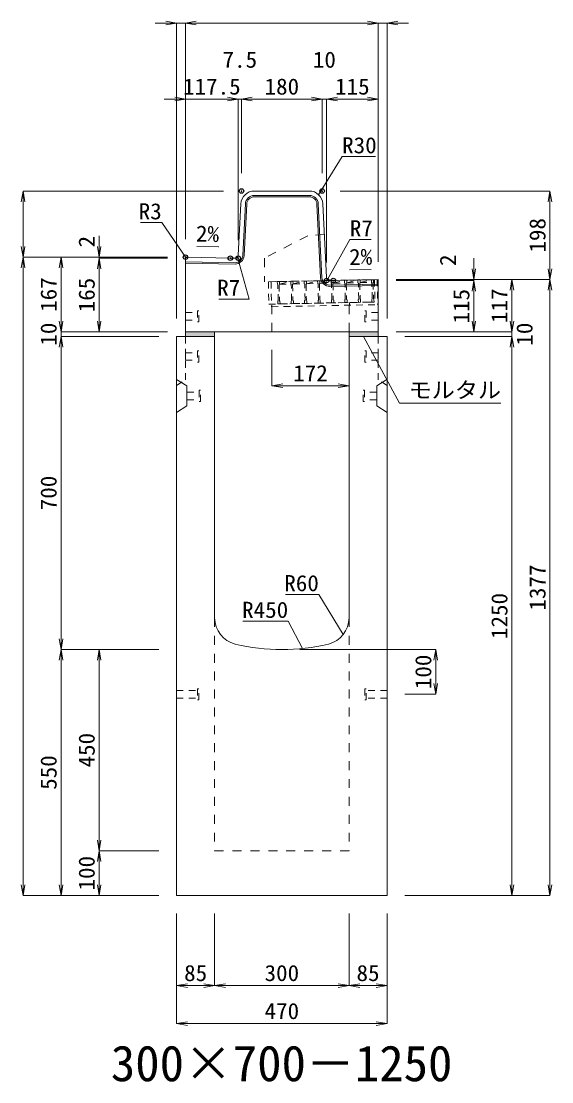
# Model space of a CAD drawing. Units: millimetres at full size. Extents: x -22536 to 51867, y -19720 to 38340.
# Drawn here: x 19818 to 21003, y 12434 to 14805 of the extents above; entities that cross this region are included whole.
import ezdxf
from ezdxf.enums import TextEntityAlignment as Align

# ---------------------------------------------------------------- set-up
doc = ezdxf.new("R2010")
doc.units = ezdxf.units.MM
doc.header["$LTSCALE"] = 20
doc.header["$PDMODE"] = 32
doc.header["$PDSIZE"] = 10
doc.linetypes.add('USER1', pattern=[2, 1, -1])
doc.linetypes.add('USER2', pattern=[1.35, 0.75, -0.6])
for name, color, linetype, lineweight in [('インサート', 3, 'USER2', 9), ('グレーチング', 7, 'USER2', 5), ('モルタル', 7, 'Continuous', 9), ('受枠', 3, 'USER2', 9), ('寸法線', 7, 'Continuous', 13), ('引出線', 4, 'Continuous', 13), ('本体', 2, 'Continuous', 13), ('目地', 132, 'Continuous', 5)]:
    doc.layers.add(name, color=color, linetype=linetype, lineweight=lineweight)
doc.layers.add('作業エリア', color=11, linetype='Continuous')
doc.layers.add('文字', color=7, linetype='Continuous')
doc.styles.add('ＭＳ 明朝', font='')
doc.styles.get('ＭＳ 明朝').set_extended_font_data('MS Mincho')

# ---------------------------------------------------------------- blocks, each defined once
blk = doc.blocks.new('open_arrow')
at = {"color": 0, "linetype": 'Continuous', "lineweight": -2}
blk.add_lwpolyline([(7.5, 1.25), (0, 0), (7.5, -1.25)], dxfattribs=at)

msp = doc.modelspace()

# ---------------------------------------------------------------- hatches: boundary and pattern name
at = {"layer": 'モルタル'}
for points in [[(20250, 14100), (20250, 14110), (20185, 14110), (20185, 14100)], [(20615, 14100), (20615, 14110), (20550, 14110), (20550, 14100)]]:
    msp.add_hatch(color=256, dxfattribs=at).paths.add_polyline_path(points)

# ---------------------------------------------------------------- linework, layer by layer
at = {"layer": 'インサート'}
for p, q in [((20215, 14157.5), (20212, 14157.5)), ((20212, 14157.5), (20212, 14132.5)), ((20215, 14132.5), (20215, 14157.5)), ((20585, 14157.5), (20588, 14157.5)), ((20585, 14132.5), (20585, 14157.5)), ((20588, 14157.5), (20588, 14132.5)), ((20185, 14153.5), (20212, 14153.5)), ((20185, 14153.5), (20185, 14136.5)), ((20185, 14136.5), (20212, 14136.5)), ((20212, 14132.5), (20215, 14132.5)), ((20588, 14132.5), (20585, 14132.5)), ((20615, 14153.5), (20588, 14153.5)), ((20615, 14136.5), (20588, 14136.5)), ((20615, 14153.5), (20615, 14136.5)), ((20185, 14063.5), (20212, 14063.5)), ((20185, 14063.5), (20185, 14046.5)), ((20215, 14067.5), (20212, 14067.5)), ((20212, 14067.5), (20212, 14042.5)), ((20215, 14042.5), (20215, 14067.5)), ((20585, 14067.5), (20588, 14067.5)), ((20585, 14042.5), (20585, 14067.5)), ((20588, 14067.5), (20588, 14042.5)), ((20615, 14063.5), (20588, 14063.5)), ((20615, 14063.5), (20615, 14046.5)), ((20185, 14046.5), (20212, 14046.5)), ((20212, 14042.5), (20215, 14042.5)), ((20588, 14042.5), (20585, 14042.5)), ((20615, 14046.5), (20588, 14046.5)), ((20188.2, 13975.5), (20215.2, 13975.5)), ((20188.2, 13975.5), (20188.2, 13958.5)), ((20218.2, 13979.5), (20215.2, 13979.5)), ((20215.2, 13979.5), (20215.2, 13954.5)), ((20218.2, 13954.5), (20218.2, 13979.5)), ((20581.8, 13979.5), (20584.8, 13979.5)), ((20581.8, 13954.5), (20581.8, 13979.5)), ((20584.8, 13979.5), (20584.8, 13954.5)), ((20611.8, 13975.5), (20584.8, 13975.5)), ((20611.8, 13975.5), (20611.8, 13958.5)), ((20188.2, 13958.5), (20215.2, 13958.5)), ((20215.2, 13954.5), (20218.2, 13954.5)), ((20584.8, 13954.5), (20581.8, 13954.5)), ((20611.8, 13958.5), (20584.8, 13958.5)), ((20165, 13308.5), (20212, 13308.5)), ((20165, 13308.5), (20165, 13291.5)), ((20215, 13312.5), (20212, 13312.5)), ((20212, 13312.5), (20212, 13287.5)), ((20215, 13287.5), (20215, 13312.5)), ((20588, 13312.5), (20585, 13312.5)), ((20585, 13312.5), (20585, 13287.5)), ((20588, 13287.5), (20588, 13312.5)), ((20635, 13308.5), (20588, 13308.5)), ((20635, 13291.5), (20635, 13308.5)), ((20165, 13291.5), (20212, 13291.5)), ((20212, 13287.5), (20215, 13287.5)), ((20585, 13287.5), (20588, 13287.5)), ((20635, 13291.5), (20588, 13291.5))]:
    msp.add_line(p, q, dxfattribs=at)
at = {"layer": 'グレーチング'}
for p, q in [((20389.92, 14222.5), (20604.88, 14226.8)), ((20515.02, 14219), (20539.89, 14225.5)), ((20545.01, 14219.6), (20569.89, 14226.1)), ((20575.01, 14220.2), (20599.88, 14226.7)), ((20395.04, 14216.6), (20419.92, 14223.1)), ((20395.04, 14216.6), (20420.04, 14217.1)), ((20425.04, 14217.2), (20449.91, 14223.7)), ((20425.04, 14217.2), (20450.03, 14217.7)), ((20455.03, 14217.8), (20479.91, 14224.3)), ((20455.03, 14217.8), (20480.03, 14218.3)), ((20485.03, 14218.4), (20509.9, 14224.9)), ((20485.03, 14218.4), (20510.02, 14218.9)), ((20515.02, 14219), (20540.01, 14219.5)), ((20545.01, 14219.6), (20570.01, 14220.1)), ((20575.01, 14220.2), (20600, 14220.7)), ((20390.92, 14172.51), (20605.88, 14176.81))]:
    msp.add_line(p, q, dxfattribs=at)
for points in [[(20539.89, 14225.5), (20544.89, 14225.6), (20545.01, 14219.6), (20544.03, 14218.58), (20544.75, 14182.59), (20545.77, 14181.61), (20545.89, 14175.61), (20540.89, 14175.51), (20540.77, 14181.51), (20541.75, 14182.53), (20541.03, 14218.52), (20540.01, 14219.5)], [(20569.89, 14226.1), (20574.89, 14226.2), (20575.01, 14220.2), (20574.03, 14219.18), (20574.75, 14183.19), (20575.77, 14182.21), (20575.89, 14176.21), (20570.89, 14176.11), (20570.77, 14182.11), (20571.75, 14183.13), (20571.03, 14219.12), (20570.01, 14220.1)], [(20599.88, 14226.7), (20604.88, 14226.8), (20605, 14220.8), (20604.02, 14219.78), (20604.74, 14183.79), (20605.76, 14182.81), (20605.88, 14176.81), (20600.88, 14176.71), (20600.76, 14182.71), (20601.74, 14183.73), (20601.02, 14219.72), (20600, 14220.7)], [(20389.92, 14222.5), (20394.92, 14222.6), (20395.04, 14216.6), (20394.06, 14215.58), (20394.78, 14179.59), (20395.8, 14178.61), (20395.92, 14172.61), (20390.92, 14172.51), (20390.8, 14178.51), (20391.78, 14179.53), (20391.06, 14215.52), (20390.04, 14216.5)], [(20419.92, 14223.1), (20424.92, 14223.2), (20425.04, 14217.2), (20424.06, 14216.18), (20424.78, 14180.19), (20425.8, 14179.21), (20425.92, 14173.21), (20420.92, 14173.11), (20420.8, 14179.11), (20421.78, 14180.13), (20421.06, 14216.12), (20420.04, 14217.1)], [(20449.91, 14223.7), (20454.91, 14223.8), (20455.03, 14217.8), (20454.05, 14216.78), (20454.77, 14180.79), (20455.79, 14179.81), (20455.91, 14173.81), (20450.91, 14173.71), (20450.79, 14179.71), (20451.77, 14180.73), (20451.05, 14216.72), (20450.03, 14217.7)], [(20479.91, 14224.3), (20484.91, 14224.4), (20485.03, 14218.4), (20484.05, 14217.38), (20484.77, 14181.39), (20485.79, 14180.41), (20485.91, 14174.41), (20480.91, 14174.31), (20480.79, 14180.31), (20481.77, 14181.33), (20481.05, 14217.32), (20480.03, 14218.3)], [(20509.9, 14224.9), (20514.9, 14225), (20515.02, 14219), (20514.04, 14217.98), (20514.76, 14181.99), (20515.78, 14181.01), (20515.9, 14175.01), (20510.9, 14174.91), (20510.78, 14180.91), (20511.76, 14181.93), (20511.04, 14217.92), (20510.02, 14218.9)]]:
    msp.add_lwpolyline(points, close=True, dxfattribs=at)
at = {"layer": 'モルタル'}
for points in [[(20185, 14110), (20250, 14110), (20250, 14100), (20185, 14100)], [(20550, 14110), (20615, 14110), (20615, 14100), (20550, 14100)]]:
    msp.add_lwpolyline(points, close=True, dxfattribs=at)
at = {"layer": '作業エリア'}
for p in [(20310, 14425), (20490, 14425), (20185, 14277), (20285, 14275), (20302.5, 14275), (20500, 14225), (20515, 14225)]:
    msp.add_point(p, dxfattribs=at)
at = {"layer": '受枠'}
for p, q in [((20369.93, 14222.1), (20612.88, 14226.96)), ((20606.88, 14226.84), (20607.88, 14176.85)), ((20612.88, 14226.96), (20614, 14170.97)), ((20369.93, 14222.1), (20370.93, 14172.11)), ((20375.93, 14222.22), (20377.05, 14166.23)), ((20370.93, 14172.11), (20607.88, 14176.85)), ((20377.05, 14166.23), (20614, 14170.97)), ((20550.89, 14175.71), (20551.01, 14169.71))]:
    msp.add_line(p, q, dxfattribs=at)
at = {"layer": '寸法線'}
for p, q in [((20233, 14800.58), (20117, 14800.58)), ((20165, 14140), (20165, 14800.58)), ((20185, 14800.58), (20615, 14800.58)), ((20185, 14317), (20185, 14800.58)), ((20185, 14317), (20185, 14800.58)), ((20567, 14800.58), (20683, 14800.58)), ((20615, 14267), (20615, 14800.58)), ((20615, 14267), (20615, 14800.58)), ((20635, 14140), (20635, 14800.58)), ((20137, 14630.58), (20302.5, 14630.58)), ((20185, 14317), (20185, 14630.58)), ((20254.5, 14630.58), (20358, 14630.58)), ((20302.5, 14315), (20302.5, 14630.58)), ((20302.5, 14315), (20302.5, 14630.58)), ((20310, 14465), (20310, 14630.58)), ((20310, 14630.58), (20490, 14630.58)), ((20310, 14465), (20310, 14630.58)), ((20442, 14630.58), (20548, 14630.58)), ((20490, 14465), (20490, 14630.58)), ((20490, 14465), (20490, 14630.58)), ((20500, 14265), (20500, 14630.58)), ((20500, 14630.58), (20615, 14630.58)), ((20500, 14265), (20500, 14630.58)), ((20615, 14267), (20615, 14630.58)), ((19822.06, 14425), (19822.06, 14277)), ((20270, 14425), (19822.06, 14425)), ((20530, 14425), (20998.78, 14425)), ((20998.78, 14425), (20998.78, 14227)), ((19992.06, 14325), (19992.06, 14227)), ((20145, 14277), (19822.06, 14277)), ((19822.06, 12850), (19822.06, 14277)), ((20145, 14277), (19822.06, 14277)), ((19907.06, 14277), (19907.06, 14110)), ((20145, 14277), (19907.06, 14277)), ((20145, 14277), (19992.06, 14277)), ((20145, 14275), (19992.06, 14275)), ((19992.06, 14275), (19992.06, 14110)), ((20145, 14275), (19992.06, 14275)), ((20828.78, 14275), (20828.78, 14177)), ((20655, 14227), (20828.78, 14227)), ((20655, 14227), (20913.78, 14227)), ((20655, 14227), (20998.78, 14227)), ((20655, 14227), (20998.78, 14227)), ((20913.78, 14227), (20913.78, 14110)), ((20998.78, 14227), (20998.78, 12850)), ((20655, 14225), (20828.78, 14225)), ((20655, 14225), (20828.78, 14225)), ((20828.78, 14225), (20828.78, 14110)), ((19907.06, 14158), (19907.06, 14052)), ((20913.78, 14158), (20913.78, 14052)), ((20145, 14110), (19907.06, 14110)), ((20145, 14110), (19907.06, 14110)), ((20145, 14110), (19992.06, 14110)), ((20655, 14110), (20828.78, 14110)), ((20655, 14110), (20913.78, 14110)), ((20655, 14110), (20913.78, 14110)), ((20125, 14100), (19907.06, 14100)), ((19907.06, 14100), (19907.06, 13400)), ((20125, 14100), (19907.06, 14100)), ((20675, 14100), (20913.78, 14100)), ((20675, 14100), (20913.78, 14100)), ((20913.78, 14100), (20913.78, 12850)), ((20378, 14070), (20378, 13989.77)), ((20378, 13989.77), (20550, 13989.77)), ((20125, 13400), (19907.06, 13400)), ((19907.06, 12850), (19907.06, 13400)), ((20125, 13400), (19907.06, 13400)), ((19992.06, 13400), (19992.06, 12950)), ((20125, 13400), (19992.06, 13400)), ((20440, 13400), (20743.78, 13400)), ((20743.78, 13400), (20743.78, 13300)), ((20675, 13300), (20743.78, 13300)), ((20125, 12950), (19992.06, 12950)), ((19992.06, 12950), (19992.06, 12850)), ((20125, 12950), (19992.06, 12950)), ((20125, 12850), (19822.06, 12850)), ((20125, 12850), (19907.06, 12850)), ((20125, 12850), (19992.06, 12850)), ((20675, 12850), (20913.78, 12850)), ((20675, 12850), (20998.78, 12850)), ((20165, 12810), (20165, 12648.84)), ((20165, 12810), (20165, 12563.84)), ((20250, 12810), (20250, 12648.84)), ((20250, 12810), (20250, 12648.84)), ((20550, 12810), (20550, 12648.84)), ((20550, 12810), (20550, 12648.84)), ((20635, 12810), (20635, 12648.84)), ((20635, 12810), (20635, 12563.84)), ((20165, 12648.84), (20250, 12648.84)), ((20250, 12648.84), (20550, 12648.84)), ((20550, 12648.84), (20635, 12648.84)), ((20165, 12563.84), (20635, 12563.84))]:
    msp.add_line(p, q, dxfattribs=at)
at = {"layer": '引出線'}
for points in [[(20482.14, 14416.74), (20534.6, 14502.07), (20609.27, 14502.07)], [(20185.9, 14276.08), (20131.83, 14354.5), (20084.11, 14354.5)], [(20259.18, 14300.18), (20210.44, 14301.15), (20259.18, 14300.18)], [(20501.83, 14226.93), (20551.86, 14316.53), (20599.79, 14316.53)], [(20300.67, 14276.93), (20327.18, 14183.56), (20259.25, 14183.56)], [(20550.86, 14248.59), (20599.57, 14249.56), (20550.83, 14248.59)], [(20582.5, 14100), (20663.13, 13950.97), (20889.05, 13950.97)], [(20537.07, 13433.32), (20482.66, 13523.21), (20407.98, 13523.21)], [(20446.44, 13402.4), (20414.22, 13463.55), (20313.21, 13463.55)]]:
    msp.add_lwpolyline(points, dxfattribs=at)
at = {"layer": '本体'}
for p, q in [((20338.54, 14425), (20461.46, 14425)), ((20302.83, 14281.65), (20308.57, 14396.5)), ((20499.67, 14231.65), (20491.43, 14396.5)), ((20185, 14110), (20185, 14273.94)), ((20188.06, 14276.94), (20285, 14275)), ((20285, 14275), (20295.84, 14275)), ((20615, 14227), (20515, 14225)), ((20615, 14110), (20615, 14227)), ((20515, 14225), (20506.66, 14225)), ((20185, 14110), (20615, 14110)), ((20165, 14100), (20165, 12850)), ((20165, 14100), (20250, 14100)), ((20250, 14100), (20250, 13470.53)), ((20550, 14100), (20635, 14100)), ((20550, 14100), (20550, 13470.53)), ((20635, 14100), (20635, 12850)), ((20165, 12850), (20635, 12850))]:
    msp.add_line(p, q, dxfattribs=at)
at = {"layer": '本体', "linetype": 'USER1'}
for p, q in [((20458, 14325), (20361, 14275)), ((20494.85, 14328), (20458, 14325)), ((20361, 14275), (20361, 14221.92)), ((20515, 14225), (20361, 14221.92)), ((20378, 14110), (20378, 14172.25)), ((20550, 14110), (20550, 14175.69))]:
    msp.add_line(p, q, dxfattribs=at)
at = {"layer": '本体', "linetype": 'USER2', "lineweight": 9}
for p, q in [((20185, 14003), (20185, 14100)), ((20615, 14003), (20615, 14100)), ((20165, 13990.5), (20185, 14003)), ((20635, 13990.5), (20615, 14003))]:
    msp.add_line(p, q, dxfattribs=at)
at = {"layer": '本体', "lineweight": 9}
for p, q in [((20165, 14004), (20188.2, 13989.5)), ((20188.2, 13989.5), (20188.2, 13944.5)), ((20634.58, 14003.74), (20611.8, 13989.5)), ((20611.8, 13989.5), (20611.8, 13944.5)), ((20188.2, 13944.5), (20165, 13930)), ((20611.8, 13944.5), (20635, 13930))]:
    msp.add_line(p, q, dxfattribs=at)
at = {"layer": '本体', "linetype": 'USER1', "lineweight": 15}
for p, q in [((20250, 13470.53), (20250, 12950)), ((20550, 13470.53), (20550, 12950)), ((20250, 12950), (20550, 12950))]:
    msp.add_line(p, q, dxfattribs=at)
at = {"layer": '本体'}
for centre, radius, start, end in [((20338.54, 14395), 30, 90, 177.13759), ((20461.46, 14395), 30, 2.86241, 90), ((20188, 14273.94), 3, 88.85424, 180), ((20295.84, 14282), 7, 270, 357.13759), ((20506.66, 14232), 7, 182.86241, 270), ((20310, 13470.53), 60, 180, 256.65764), ((20490, 13470.53), 60, 283.34236, 0), ((20400, 13850), 450, 256.65764, 283.34236)]:
    msp.add_arc(centre, radius, start, end, dxfattribs=at)
at = {"layer": '目地'}
for p, q in [((20338.54, 14415), (20461.46, 14415)), ((20312.81, 14280.94), (20318.56, 14396)), ((20315.81, 14280.79), (20321.56, 14395.85)), ((20338.54, 14412), (20461.46, 14412)), ((20478.44, 14395.85), (20486.69, 14230.84)), ((20481.44, 14396), (20489.69, 14230.99)), ((20185, 14267), (20295.49, 14264.79)), ((20185, 14264), (20295.43, 14261.79)), ((20507.01, 14214.84), (20615, 14217)), ((20507.07, 14211.84), (20615, 14214))]:
    msp.add_line(p, q, dxfattribs=at)
for centre, radius, start, end in [((20338.54, 14395), 20, 90, 177.13759), ((20461.46, 14395), 20, 2.86241, 90), ((20338.54, 14395), 17, 90, 177.13759), ((20461.46, 14395), 17, 2.86241, 90), ((20295.83, 14281.78), 20, 268.85424, 357.13759), ((20295.83, 14281.78), 17, 268.85424, 357.13759), ((20506.67, 14231.83), 20, 182.86241, 271.14576), ((20506.67, 14231.83), 17, 182.86241, 271.14576)]:
    msp.add_arc(centre, radius, start, end, dxfattribs=at)

# ---------------------------------------------------------------- block references
at = {"layer": '寸法線', "xscale": 3.2, "yscale": 3.2}
for p, rotation in [((20165, 14800.58), 180), ((20615, 14800.58), 180), ((20615, 14800.58), 180), ((20185, 14630.58), 180), ((20302.5, 14630.58), 180), ((20302.5, 14630.58), 180), ((20490, 14630.58), 180), ((20490, 14630.58), 180), ((20615, 14630.58), 180), ((19822.06, 14425), 270), ((20998.78, 14425), 270), ((19822.06, 14277), 90), ((19992.06, 14277), 90), ((19822.06, 14277), 270), ((19907.06, 14277), 270), ((19992.06, 14275), 270), ((19992.06, 14275), 270), ((20828.78, 14227), 90), ((20998.78, 14227), 90), ((20913.78, 14227), 270), ((20998.78, 14227), 270), ((20828.78, 14225), 270), ((20828.78, 14225), 270), ((19907.06, 14110), 90), ((19907.06, 14110), 90), ((19992.06, 14110), 90), ((20828.78, 14110), 90), ((20913.78, 14110), 90), ((20913.78, 14110), 90), ((19907.06, 14100), 270), ((19907.06, 14100), 270), ((20913.78, 14100), 270), ((20913.78, 14100), 270), ((20550, 13989.77), 180), ((19907.06, 13400), 90), ((19907.06, 13400), 270), ((19992.06, 13400), 270), ((20743.78, 13400), 270), ((20743.78, 13300), 90), ((19992.06, 12950), 90), ((19992.06, 12950), 270), ((19822.06, 12850), 90), ((19907.06, 12850), 90), ((19992.06, 12850), 90), ((20913.78, 12850), 90), ((20998.78, 12850), 90), ((20250, 12648.84), 180), ((20550, 12648.84), 180), ((20635, 12648.84), 180), ((20635, 12563.84), 180)]:
    msp.add_blockref('open_arrow', p, dxfattribs=dict(at, rotation=rotation))
for p in [(20185, 14800.58), (20185, 14800.58), (20635, 14800.58), (20310, 14630.58), (20310, 14630.58), (20500, 14630.58), (20500, 14630.58), (20378, 13989.77), (20165, 12648.84), (20250, 12648.84), (20550, 12648.84), (20165, 12563.84)]:
    msp.add_blockref('open_arrow', p, dxfattribs=at)
at = {"layer": '引出線', "xscale": 0.0533, "yscale": 0.0533}
for p, rotation in [((20482.14, 14416.74), 58.4), ((20259.18, 14300.18), 178.9), ((20185.9, 14276.08), 124.6), ((20300.67, 14276.93), 285.9), ((20501.83, 14226.93), 60.8), ((20550.86, 14248.59), 1.1), ((20582.5, 14100), 298.4), ((20537.07, 13433.32), 121.2), ((20446.44, 13402.4), 117.8)]:
    msp.add_blockref('open_arrow', p, dxfattribs=dict(at, rotation=rotation))

# ---------------------------------------------------------------- texts
at = {"layer": '寸法線', "style": 'ＭＳ 明朝', "width": 1.05}
for s, p in [('7.5', (20306.25, 14718.58)), ('10', (20495, 14718.58)), ('180', (20400, 14658.58)), ('117.5', (20243.75, 14658.58)), ('115', (20557.5, 14658.58)), ('172', (20464, 14017.77)), ('85', (20207.5, 12676.84)), ('300', (20400, 12676.84)), ('85', (20592.5, 12676.84)), ('470', (20400, 12591.84))]:
    msp.add_text(s, height=36.03, dxfattribs=at).set_placement(p, align=Align.MIDDLE_CENTER)
for s, p in [('198', (20970.78, 14326)), ('2', (19964.06, 14311.82)), ('2', (20770.78, 14270.34)), ('167', (19879.06, 14193.5)), ('165', (19964.06, 14192.5)), ('115', (20800.78, 14167.5)), ('117', (20885.78, 14168.5)), ('10', (19879.06, 14105)), ('10', (20941.78, 14105)), ('700', (19879.06, 13750)), ('1377', (20970.78, 13538.5)), ('1250', (20885.78, 13475)), ('100', (20715.78, 13350)), ('450', (19964.06, 13175)), ('550', (19879.06, 13125)), ('100', (19964.06, 12900))]:
    msp.add_text(s, height=36.03, rotation=90, dxfattribs=at).set_placement(p, align=Align.MIDDLE_CENTER)
at = {"layer": '引出線', "style": 'ＭＳ 明朝', "width": 1.05}
for s, p in [('R30', (20534.6, 14545.27)), ('R7', (20551.86, 14359.73)), ('モルタル', (20683.13, 13998.08))]:
    msp.add_text(s, height=36.03, dxfattribs=at).set_placement(p, align=Align.TOP_LEFT)
for s, p in [('R3', (20131.83, 14397.7)), ('R7', (20307.18, 14226.76)), ('R60', (20482.66, 13566.41)), ('R450', (20414.22, 13506.75))]:
    msp.add_text(s, height=36.03, dxfattribs=at).set_placement(p, align=Align.TOP_RIGHT)
msp.add_text('2%', height=36.03, rotation=358.854, dxfattribs=at).set_placement((20260.12, 14347.07), align=Align.TOP_RIGHT)
msp.add_text('2%', height=36.03, rotation=1.146, dxfattribs=at).set_placement((20549.89, 14295.48), align=Align.TOP_LEFT)
at = {"layer": '文字', "style": 'ＭＳ 明朝'}
msp.add_text('300×700－1250', height=80.06, dxfattribs=at).set_placement((20399.52, 12475.03), align=Align.MIDDLE_CENTER)

doc.saveas('drawing.dxf')
